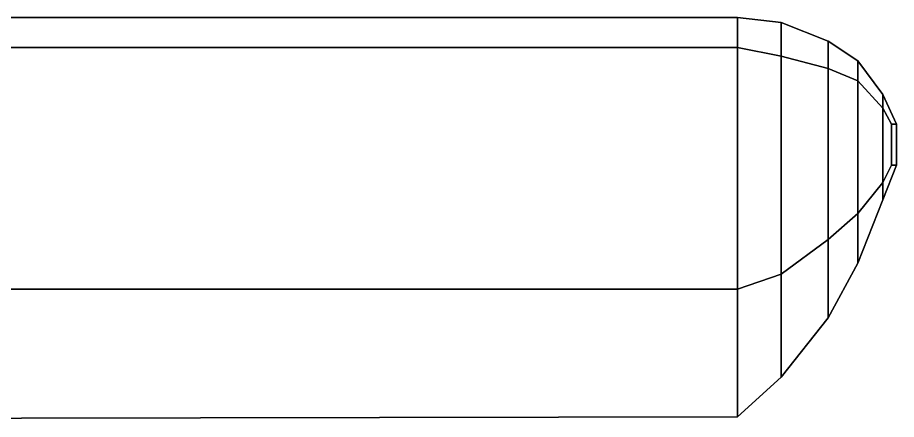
# Model space of a CAD drawing. Header units: millimetres. Extents: x -12.8 to 12.8, y -7.4 to 7.4.
# Drawn here: x 5.74 to 12.83, y 1.12 to 4.36 of the extents above; entities that cross this region are included whole.
import ezdxf

# ---------------------------------------------------------------- set-up
doc = ezdxf.new("R2010")
doc.units = ezdxf.units.MM
doc.layers.add('wing1', color=1, linetype='Continuous')

msp = doc.modelspace()

# ---------------------------------------------------------------- linework, layer by layer
at = {"layer": 'wing1'}
for points in [[(11.55, 4.36, 2.58), (0, 4.36, 2.23), (0, 4.12, 2.52), (11.55, 4.12, 2.87)], [(11.55, 4.12, 2.44), (0, 4.12, 2.07), (0, 4.36, 2.23), (11.55, 4.36, 2.58)], [(11.9, 4.32, 2.62), (11.55, 4.36, 2.58), (11.55, 4.12, 2.87), (11.9, 4.05, 2.87)], [(11.9, 4.05, 2.48), (11.55, 4.12, 2.44), (11.55, 4.36, 2.58), (11.9, 4.32, 2.62)], [(12.28, 4.17, 2.7), (11.9, 4.32, 2.62), (11.9, 4.05, 2.87), (12.28, 3.95, 2.88)], [(12.28, 3.95, 2.58), (11.9, 4.05, 2.48), (11.9, 4.32, 2.62), (12.28, 4.17, 2.7)], [(0, 4.12, 2.52), (0, 2.17, 2.52), (11.55, 2.17, 2.87), (11.55, 4.12, 2.87)], [(11.55, 2.17, 2.44), (0, 2.17, 2.07), (0, 4.12, 2.07), (11.55, 4.12, 2.44)], [(11.55, 4.12, 2.87), (11.55, 2.17, 2.87), (11.9, 2.29, 2.87), (11.9, 4.05, 2.87)], [(11.9, 2.29, 2.48), (11.55, 2.17, 2.44), (11.55, 4.12, 2.44), (11.9, 4.05, 2.48)], [(12.52, 4.01, 2.77), (12.28, 4.17, 2.7), (12.28, 3.95, 2.88), (12.52, 3.85, 2.89)], [(12.52, 3.85, 2.67), (12.28, 3.95, 2.58), (12.28, 4.17, 2.7), (12.52, 4.01, 2.77)], [(11.9, 4.05, 2.87), (11.9, 2.29, 2.87), (12.28, 2.57, 2.88), (12.28, 3.95, 2.88)], [(12.28, 2.57, 2.58), (11.9, 2.29, 2.48), (11.9, 4.05, 2.48), (12.28, 3.95, 2.58)], [(12.72, 3.74, 2.84), (12.52, 4.01, 2.77), (12.52, 3.85, 2.89), (12.72, 3.63, 2.9)], [(12.72, 3.63, 2.77), (12.52, 3.85, 2.67), (12.52, 4.01, 2.77), (12.72, 3.74, 2.84)], [(12.28, 3.95, 2.88), (12.28, 2.57, 2.88), (12.52, 2.78, 2.89), (12.52, 3.85, 2.89)], [(12.52, 2.78, 2.67), (12.28, 2.57, 2.58), (12.28, 3.95, 2.58), (12.52, 3.85, 2.67)], [(12.52, 3.85, 2.89), (12.52, 2.78, 2.89), (12.72, 3.03, 2.9), (12.72, 3.63, 2.9)], [(12.72, 3.03, 2.77), (12.52, 2.78, 2.67), (12.52, 3.85, 2.67), (12.72, 3.63, 2.77)], [(12.83, 3.5, 2.86), (12.72, 3.74, 2.84), (12.72, 3.63, 2.9), (12.79, 3.5, 2.9)], [(12.79, 3.5, 2.81), (12.72, 3.63, 2.77), (12.72, 3.74, 2.84), (12.83, 3.5, 2.86)], [(12.72, 3.63, 2.9), (12.72, 3.03, 2.9), (12.79, 3.17, 2.9), (12.79, 3.5, 2.9)], [(12.79, 3.17, 2.81), (12.72, 3.03, 2.77), (12.72, 3.63, 2.77), (12.79, 3.5, 2.81)], [(12.79, 3.5, 2.9), (12.79, 3.17, 2.9), (12.83, 3.17, 2.86), (12.83, 3.5, 2.86)], [(12.83, 3.5, 2.86), (12.83, 3.17, 2.86), (12.79, 3.17, 2.81), (12.79, 3.5, 2.81)], [(12.79, 3.17, 2.9), (12.72, 3.03, 2.9), (12.72, 2.89, 2.84), (12.83, 3.17, 2.86)], [(12.83, 3.17, 2.86), (12.72, 2.89, 2.84), (12.72, 3.03, 2.77), (12.79, 3.17, 2.81)], [(12.72, 3.03, 2.9), (12.52, 2.78, 2.89), (12.52, 2.38, 2.77), (12.72, 2.89, 2.84)], [(12.72, 2.89, 2.84), (12.52, 2.38, 2.77), (12.52, 2.78, 2.67), (12.72, 3.03, 2.77)], [(12.52, 2.78, 2.89), (12.28, 2.57, 2.88), (12.28, 1.94, 2.7), (12.52, 2.38, 2.77)], [(12.52, 2.38, 2.77), (12.28, 1.94, 2.7), (12.28, 2.57, 2.58), (12.52, 2.78, 2.67)], [(12.28, 2.57, 2.88), (11.9, 2.29, 2.87), (11.9, 1.46, 2.62), (12.28, 1.94, 2.7)], [(12.28, 1.94, 2.7), (11.9, 1.46, 2.62), (11.9, 2.29, 2.48), (12.28, 2.57, 2.58)], [(11.9, 2.29, 2.87), (11.55, 2.17, 2.87), (11.55, 1.14, 2.58), (11.9, 1.46, 2.62)], [(11.9, 1.46, 2.62), (11.55, 1.14, 2.58), (11.55, 2.17, 2.44), (11.9, 2.29, 2.48)], [(11.55, 2.17, 2.87), (0, 2.17, 2.52), (0, 1.12, 2.23), (11.55, 1.14, 2.58)], [(11.55, 1.14, 2.58), (0, 1.12, 2.23), (0, 2.17, 2.07), (11.55, 2.17, 2.44)]]:
    msp.add_3dface(points, dxfattribs=at)

doc.saveas('drawing.dxf')
